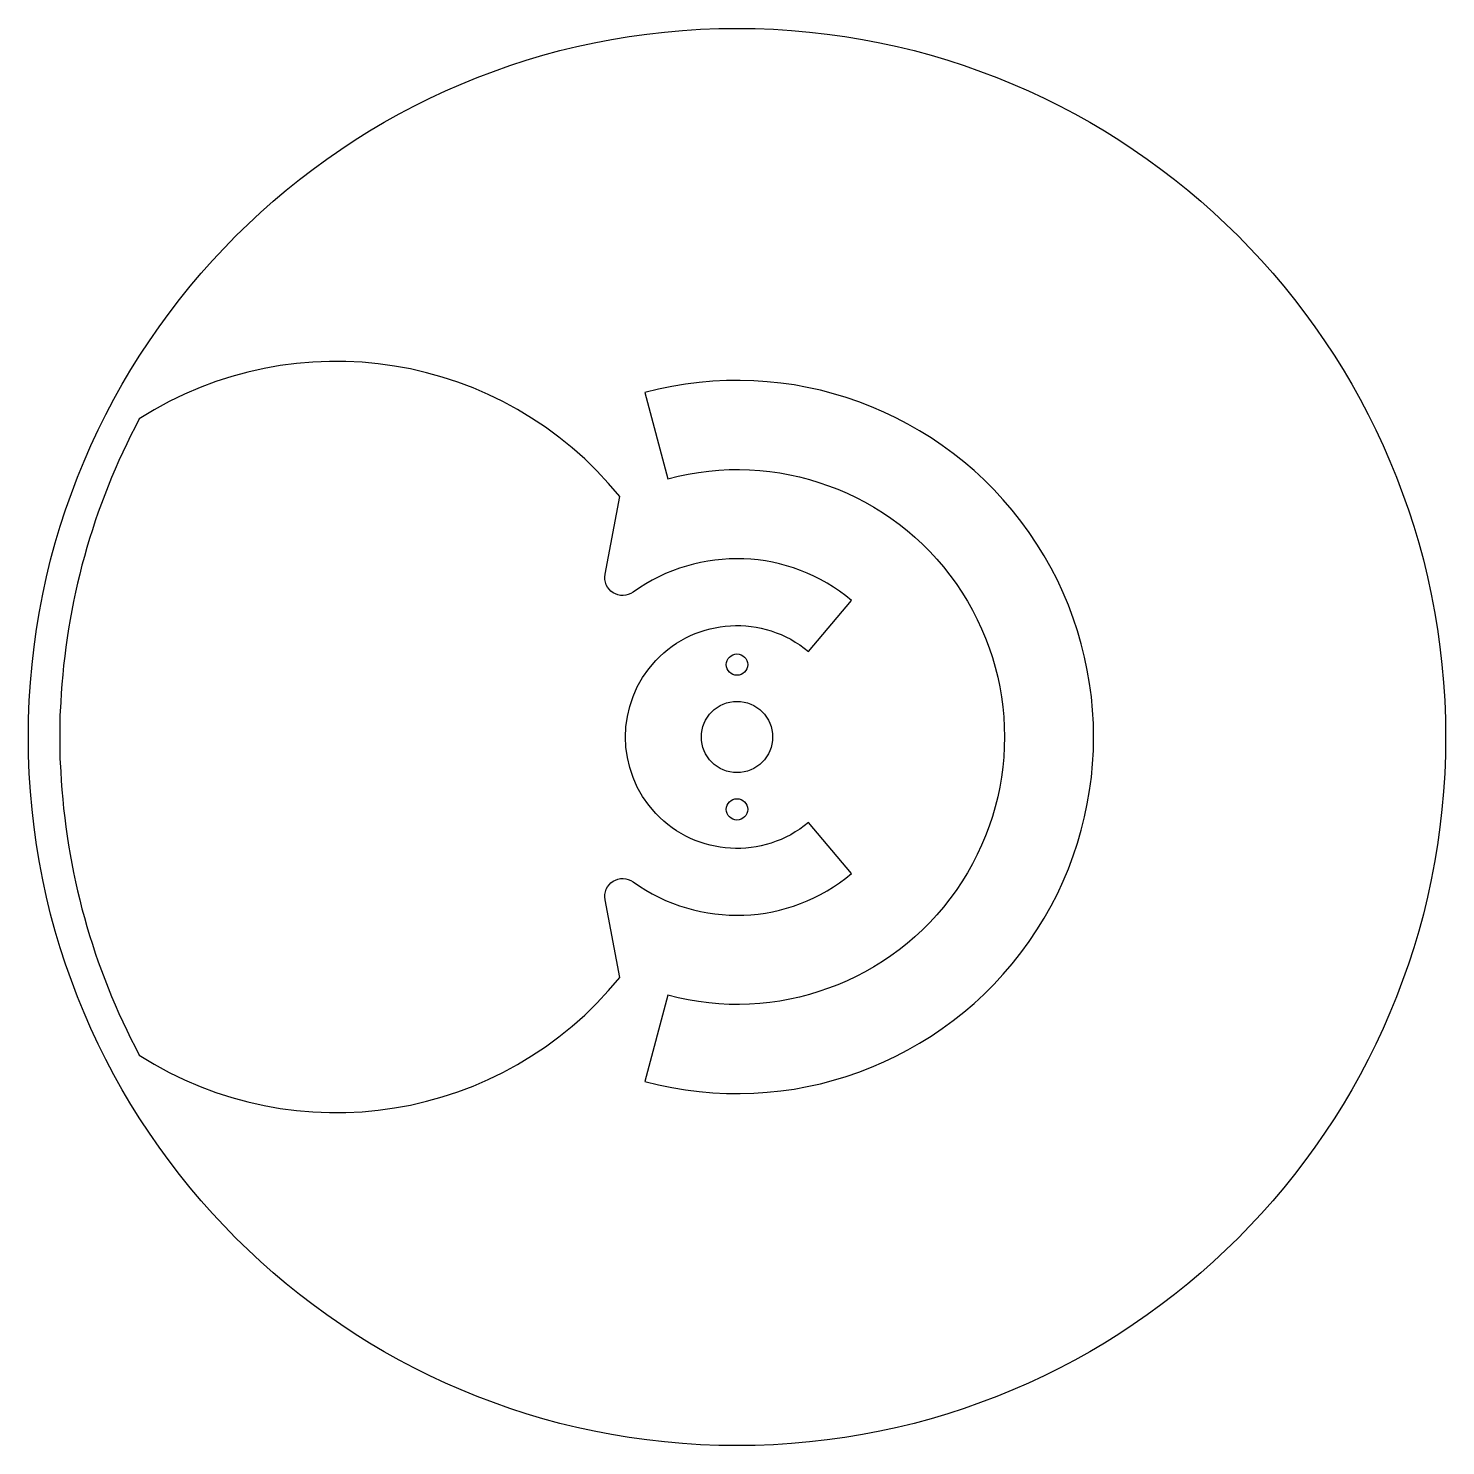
# Model space of a CAD drawing. Header units: millimetres. Extents: x -79 to 80, y -79 to 79.
import ezdxf

# ---------------------------------------------------------------- set-up
doc = ezdxf.new("R2010")
doc.units = ezdxf.units.MM
doc.layers.get('0').update_dxf_attribs({"linetype": 'CONTINUOUS'})

msp = doc.modelspace()

# ---------------------------------------------------------------- linework, layer by layer
for points in [[(-14.79, -18.25, -0.676945), (-11.66, -16.25, 0.342687), (12.86, -15.32), (8.03, -9.58, -2.144507), (8.03, 9.58), (12.86, 15.32, 0.342687), (-11.66, 16.25, -0.676945), (-14.79, 18.25), (-13.14, 26.97, 0.381483), (-67.05, 35.7, 0.110027), (-75.87, 3.86, 0.031201), (-75.96, 0, 0.031201), (-75.87, -3.86, 0.110027), (-67.05, -35.7, 0.381483), (-13.14, -26.97)], [(-7.76, -28.98), (-10.35, -38.64, 1.303225), (-10.35, 38.64), (-7.76, 28.98, -1.303225)]]:
    msp.add_lwpolyline(points, format="xyb", close=True)
for centre, radius in [((0, 0), 79.5), ((0, 8.12), 1.2), ((0, 0), 4), ((0, -8.12), 1.2)]:
    msp.add_circle(centre, radius)

doc.saveas('drawing.dxf')
